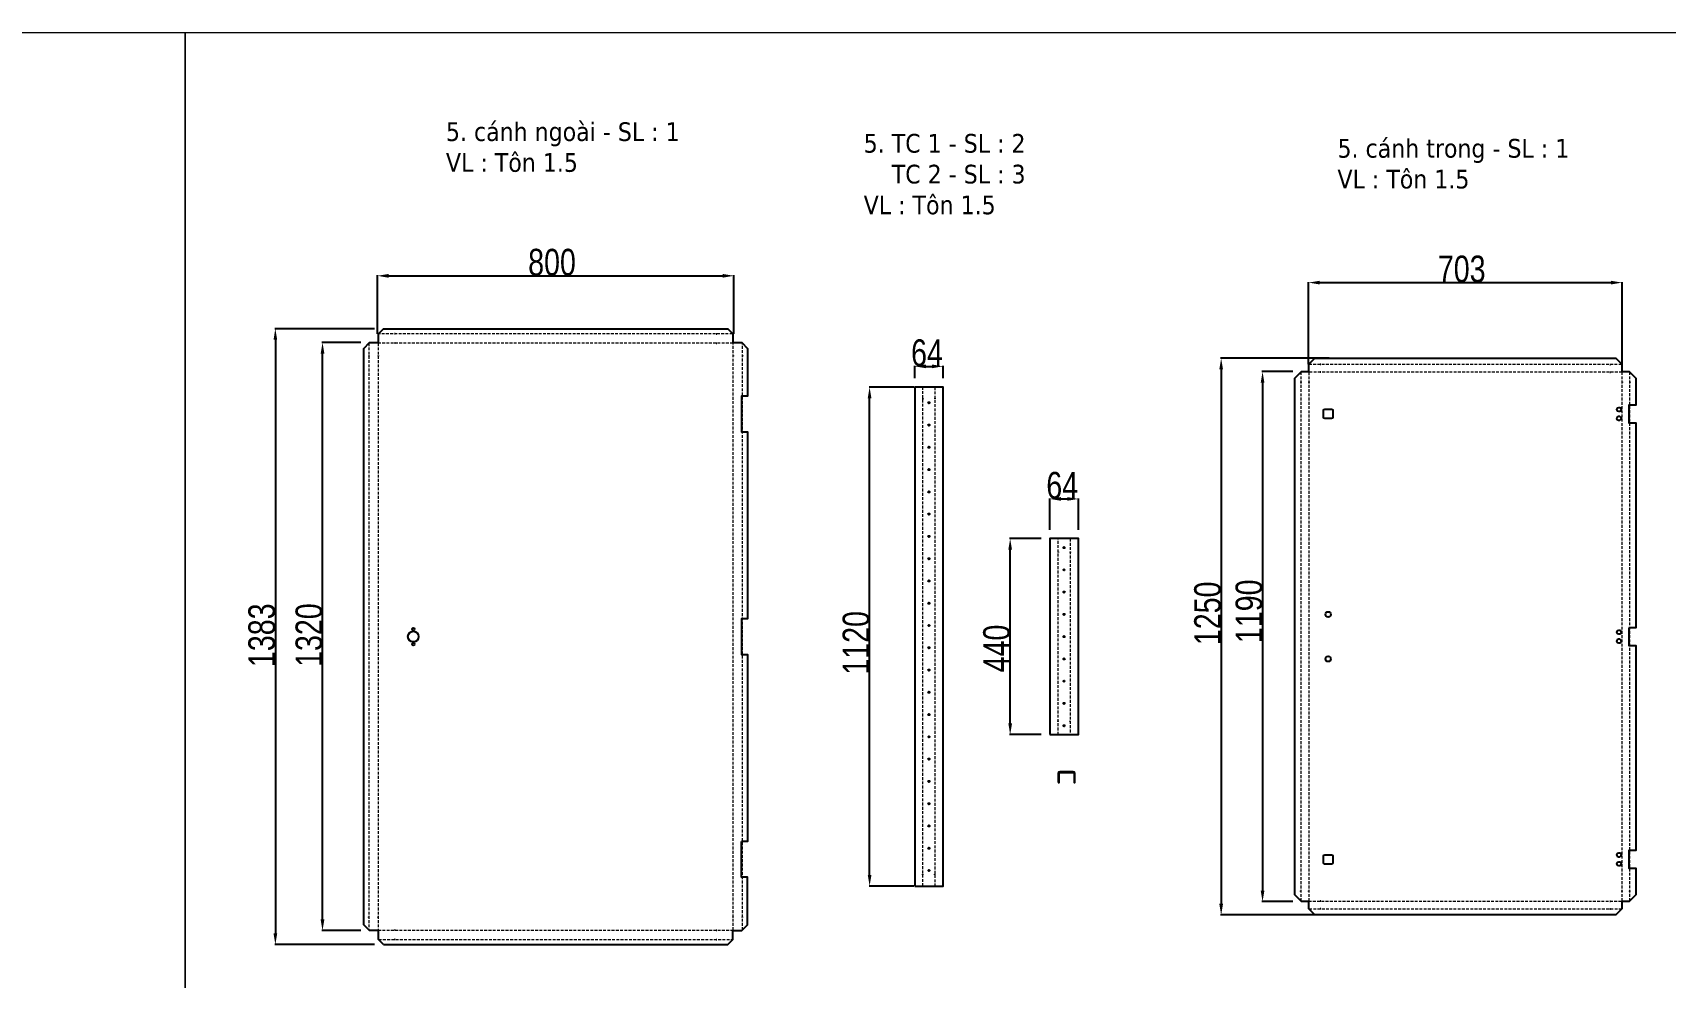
# Model space of a CAD drawing. Header units: inches. Extents: x 21 to 136330, y 8 to 58290.
# Drawn here: x 38993 to 42658, y 31689 to 33810 of the extents above; entities that cross this region are included whole.
import ezdxf
from ezdxf.enums import TextEntityAlignment as Align

# ---------------------------------------------------------------- set-up
doc = ezdxf.new("R2010")
doc.units = ezdxf.units.IN
doc.header["$MEASUREMENT"] = 0
doc.linetypes.add('HIDDEN', pattern=[9.525, 6.35, -3.175])
doc.layers.add('0 TĂNG CỨNG', color=7, linetype='Continuous', lineweight=15)
doc.layers.add('@.0.DM. NÉT ĐỨT', color=8, linetype='HIDDEN', lineweight=9)
doc.layers.add('@.0.DM. NÉT CHÍNH', color=7, linetype='Continuous')
doc.layers.add('@.DM. NÉT CHÍNH', color=7, linetype='Continuous')
doc.layers.add('@.DM. KÍCH THƯỚC', color=8, linetype='Continuous', transparency=0.2)
doc.layers.add('@.DM. KÍCH THƯỚC @ 1', color=8, linetype='Continuous', transparency=0.2)
doc.styles.add('ARIAL', font='arial.ttf')
doc.styles.add('Note Text (ISO)', font='tahoma.ttf')
doc.styles.add('roman', font='roman.shx', dxfattribs={"width": 0.8})
doc.styles.add('Tahoma (Input Text)', font='tahoma.ttf')
doc.dimstyles.new('Kích thước Duy Mạnh', dxfattribs={"dimtxt": 30, "dimasz": 25, "dimexe": 1.25, "dimexo": 20, "dimtad": 1, "dimdec": 1, "dimtxsty": 'roman', "dimcen": 2.5, "dimclrd": 8, "dimclre": 8, "dimclrt": 2, "dimadec": 0, "dimazin": 0, "dimtfac": 1, "dimtdec": 1, "dimtix": 1, "dimtmove": 0, "dimatfit": 3, "dimfxl": 1, "dimtfillclr": 1, "dimarcsym": 0})

# ---------------------------------------------------------------- blocks, each defined once
blk = doc.blocks.new('*D894')
at = {"layer": '@.DM. KÍCH THƯỚC', "color": 8, "lineweight": -2, "transparency": 16777216}
for p, q in [((39760.5, 33145.2), (39536.6, 33145.2)), ((39760.5, 31762.6), (39536.6, 31762.6))]:
    blk.add_line(p, q, dxfattribs=at)
at = {"layer": '@.DM. KÍCH THƯỚC', "lineweight": -2, "transparency": 16777216}
blk.add_line((39537.8, 33120.2), (39537.8, 31787.6), dxfattribs=at)
at = {"layer": '@.DM. KÍCH THƯỚC', "transparency": 16777216}
for points in [[(39533.7, 33120.2), (39542, 33120.2), (39537.8, 33145.2)], [(39533.7, 31787.6), (39542, 31787.6), (39537.8, 31762.6)]]:
    blk.add_solid(points, dxfattribs=at)
at = {"layer": 'Defpoints', "color": 0, "transparency": 16777216}
for p in [(39780.5, 33145.2), (39537.8, 31762.6), (39780.5, 31762.6)]:
    blk.add_point(p, dxfattribs=at)
at = {"layer": '@.DM. KÍCH THƯỚC', "color": 2, "transparency": 16777216, "insert": (39477.2, 32385.6), "char_height": 60, "attachment_point": 1, "rotation": 90, "style": 'roman'}
blk.add_mtext('1383', dxfattribs=at)
blk = doc.blocks.new('*D927')
at = {"layer": '@.DM. KÍCH THƯỚC', "color": 8, "lineweight": -2, "transparency": 16777216}
for p, q in [((41276.4, 32693.9), (41276.4, 32764.3)), ((41340.2, 32693.9), (41340.2, 32764.3))]:
    blk.add_line(p, q, dxfattribs=at)
at = {"layer": '@.DM. KÍCH THƯỚC', "lineweight": -2, "transparency": 16777216}
blk.add_line((41301.4, 32763), (41315.2, 32763), dxfattribs=at)
at = {"layer": '@.DM. KÍCH THƯỚC', "transparency": 16777216}
for points in [[(41301.4, 32767.2), (41301.4, 32758.9), (41276.4, 32763)], [(41315.2, 32767.2), (41315.2, 32758.9), (41340.2, 32763)]]:
    blk.add_solid(points, dxfattribs=at)
at = {"layer": 'Defpoints', "color": 0, "transparency": 16777216}
for p in [(41340.2, 32763), (41276.4, 32673.9), (41340.2, 32673.9)]:
    blk.add_point(p, dxfattribs=at)
at = {"layer": '@.DM. KÍCH THƯỚC', "color": 2, "transparency": 16777216, "insert": (41268.3, 32823.7), "char_height": 60, "attachment_point": 1, "style": 'roman'}
blk.add_mtext('64', dxfattribs=at)
blk = doc.blocks.new('*D928')
at = {"layer": '@.DM. KÍCH THƯỚC', "color": 8, "lineweight": -2, "transparency": 16777216}
for p, q in [((40972.9, 33033.9), (40972.9, 33061.9)), ((41036.7, 33033.9), (41036.7, 33061.9))]:
    blk.add_line(p, q, dxfattribs=at)
at = {"layer": '@.DM. KÍCH THƯỚC', "lineweight": -2, "transparency": 16777216}
blk.add_line((40997.9, 33060.7), (41011.7, 33060.7), dxfattribs=at)
at = {"layer": '@.DM. KÍCH THƯỚC', "transparency": 16777216}
for points in [[(40997.9, 33064.8), (40997.9, 33056.5), (40972.9, 33060.7)], [(41011.7, 33064.8), (41011.7, 33056.5), (41036.7, 33060.7)]]:
    blk.add_solid(points, dxfattribs=at)
at = {"layer": 'Defpoints', "color": 0, "transparency": 16777216}
for p in [(41036.7, 33060.7), (40972.9, 33013.9), (41036.7, 33013.9)]:
    blk.add_point(p, dxfattribs=at)
at = {"layer": '@.DM. KÍCH THƯỚC', "color": 2, "transparency": 16777216, "insert": (40964.8, 33121.3), "char_height": 60, "attachment_point": 1, "style": 'roman'}
blk.add_mtext('64', dxfattribs=at)
blk = doc.blocks.new('*D929')
at = {"layer": '@.DM. KÍCH THƯỚC', "color": 8, "lineweight": -2, "transparency": 16777216}
for p, q in [((40971.1, 33013.9), (40870.4, 33013.9)), ((40971.1, 31893.9), (40870.4, 31893.9))]:
    blk.add_line(p, q, dxfattribs=at)
at = {"layer": '@.DM. KÍCH THƯỚC', "lineweight": -2, "transparency": 16777216}
blk.add_line((40871.7, 31918.9), (40871.7, 32988.9), dxfattribs=at)
at = {"layer": '@.DM. KÍCH THƯỚC', "transparency": 16777216}
for points in [[(40867.5, 32988.9), (40875.8, 32988.9), (40871.7, 33013.9)], [(40867.5, 31918.9), (40875.8, 31918.9), (40871.7, 31893.9)]]:
    blk.add_solid(points, dxfattribs=at)
at = {"layer": 'Defpoints', "color": 0, "transparency": 16777216}
for p in [(40871.7, 33013.9), (40991.1, 33013.9), (40991.1, 31893.9)]:
    blk.add_point(p, dxfattribs=at)
at = {"layer": '@.DM. KÍCH THƯỚC', "color": 2, "transparency": 16777216, "insert": (40811.1, 32368.5), "char_height": 60, "attachment_point": 1, "rotation": 90, "style": 'roman'}
blk.add_mtext('1120', dxfattribs=at)
blk = doc.blocks.new('*D930')
at = {"layer": '@.DM. KÍCH THƯỚC', "color": 8, "lineweight": -2, "transparency": 16777216}
for p, q in [((41256.4, 32673.9), (41186, 32673.9)), ((41256.4, 32233.9), (41186, 32233.9))]:
    blk.add_line(p, q, dxfattribs=at)
at = {"layer": '@.DM. KÍCH THƯỚC', "lineweight": -2, "transparency": 16777216}
blk.add_line((41187.2, 32258.9), (41187.2, 32648.9), dxfattribs=at)
at = {"layer": '@.DM. KÍCH THƯỚC', "transparency": 16777216}
for points in [[(41183.1, 32648.9), (41191.4, 32648.9), (41187.2, 32673.9)], [(41183.1, 32258.9), (41191.4, 32258.9), (41187.2, 32233.9)]]:
    blk.add_solid(points, dxfattribs=at)
at = {"layer": 'Defpoints', "color": 0, "transparency": 16777216}
for p in [(41187.2, 32673.9), (41276.4, 32673.9), (41276.4, 32233.9)]:
    blk.add_point(p, dxfattribs=at)
at = {"layer": '@.DM. KÍCH THƯỚC', "color": 2, "transparency": 16777216, "insert": (41126.6, 32373.7), "char_height": 60, "attachment_point": 1, "rotation": 90, "style": 'roman'}
blk.add_mtext('440', dxfattribs=at)
blk = doc.blocks.new('*D931')
at = {"layer": '@.DM. KÍCH THƯỚC', "color": 8, "lineweight": -2, "transparency": 16777216}
for p, q in [((39729.5, 33113.9), (39642.4, 33113.9)), ((39729.5, 31793.9), (39642.4, 31793.9))]:
    blk.add_line(p, q, dxfattribs=at)
at = {"layer": '@.DM. KÍCH THƯỚC', "lineweight": -2, "transparency": 16777216}
blk.add_line((39643.7, 31818.9), (39643.7, 33088.9), dxfattribs=at)
at = {"layer": '@.DM. KÍCH THƯỚC', "transparency": 16777216}
for points in [[(39639.5, 33088.9), (39647.9, 33088.9), (39643.7, 33113.9)], [(39639.5, 31818.9), (39647.9, 31818.9), (39643.7, 31793.9)]]:
    blk.add_solid(points, dxfattribs=at)
at = {"layer": 'Defpoints', "color": 0, "transparency": 16777216}
for p in [(39643.7, 33113.9), (39749.5, 33113.9), (39749.5, 31793.9)]:
    blk.add_point(p, dxfattribs=at)
at = {"layer": '@.DM. KÍCH THƯỚC', "color": 2, "transparency": 16777216, "insert": (39583.1, 32385.9), "char_height": 60, "attachment_point": 1, "rotation": 90, "style": 'roman'}
blk.add_mtext('1320', dxfattribs=at)
blk = doc.blocks.new('*D933')
at = {"layer": '@.DM. KÍCH THƯỚC', "color": 8, "lineweight": -2, "transparency": 16777216}
for p, q in [((41821.5, 33048.9), (41752.4, 33048.9)), ((41821.5, 31858.9), (41752.4, 31858.9))]:
    blk.add_line(p, q, dxfattribs=at)
at = {"layer": '@.DM. KÍCH THƯỚC', "lineweight": -2, "transparency": 16777216}
blk.add_line((41753.7, 33023.9), (41753.7, 31883.9), dxfattribs=at)
at = {"layer": '@.DM. KÍCH THƯỚC', "transparency": 16777216}
for points in [[(41749.5, 33023.9), (41757.8, 33023.9), (41753.7, 33048.9)], [(41749.5, 31883.9), (41757.8, 31883.9), (41753.7, 31858.9)]]:
    blk.add_solid(points, dxfattribs=at)
at = {"layer": 'Defpoints', "color": 0, "transparency": 16777216}
for p in [(41841.5, 33048.9), (41753.7, 31858.9), (41841.5, 31858.9)]:
    blk.add_point(p, dxfattribs=at)
at = {"layer": '@.DM. KÍCH THƯỚC', "color": 2, "transparency": 16777216, "insert": (41693.1, 32439.4), "char_height": 60, "attachment_point": 1, "rotation": 90, "style": 'roman'}
blk.add_mtext('1190', dxfattribs=at)
blk = doc.blocks.new('*D934')
at = {"layer": '@.DM. KÍCH THƯỚC', "color": 8, "lineweight": -2, "transparency": 16777216}
for p, q in [((41903, 33078.7), (41659.5, 33078.7)), ((41903, 31829.1), (41659.5, 31829.1))]:
    blk.add_line(p, q, dxfattribs=at)
at = {"layer": '@.DM. KÍCH THƯỚC', "lineweight": -2, "transparency": 16777216}
blk.add_line((41660.8, 33053.7), (41660.8, 31854.1), dxfattribs=at)
at = {"layer": '@.DM. KÍCH THƯỚC', "transparency": 16777216}
for points in [[(41656.6, 33053.7), (41665, 33053.7), (41660.8, 33078.7)], [(41656.6, 31854.1), (41665, 31854.1), (41660.8, 31829.1)]]:
    blk.add_solid(points, dxfattribs=at)
at = {"layer": 'Defpoints', "color": 0, "transparency": 16777216}
for p in [(41923, 33078.7), (41660.8, 31829.1), (41923, 31829.1)]:
    blk.add_point(p, dxfattribs=at)
at = {"layer": '@.DM. KÍCH THƯỚC', "color": 2, "transparency": 16777216, "insert": (41600.2, 32434.8), "char_height": 60, "attachment_point": 1, "rotation": 90, "style": 'roman'}
blk.add_mtext('1250', dxfattribs=at)
blk = doc.blocks.new('*D935')
at = {"layer": '@.DM. KÍCH THƯỚC', "color": 8, "lineweight": -2, "transparency": 16777216}
for p, q in [((39767, 33133.9), (39767, 33265.1)), ((40566.8, 33133.9), (40566.8, 33265.1))]:
    blk.add_line(p, q, dxfattribs=at)
at = {"layer": '@.DM. KÍCH THƯỚC', "lineweight": -2, "transparency": 16777216}
blk.add_line((39792, 33263.9), (40541.8, 33263.9), dxfattribs=at)
at = {"layer": '@.DM. KÍCH THƯỚC', "transparency": 16777216}
for points in [[(39792, 33268.1), (39792, 33259.7), (39767, 33263.9)], [(40541.8, 33268.1), (40541.8, 33259.7), (40566.8, 33263.9)]]:
    blk.add_solid(points, dxfattribs=at)
at = {"layer": 'Defpoints', "color": 0, "transparency": 16777216}
for p in [(40566.8, 33263.9), (39767, 33113.9), (40566.8, 33113.9)]:
    blk.add_point(p, dxfattribs=at)
at = {"layer": '@.DM. KÍCH THƯỚC', "color": 2, "transparency": 16777216, "insert": (40105.3, 33324.5), "char_height": 60, "attachment_point": 1, "style": 'roman'}
blk.add_mtext('800', dxfattribs=at)
blk = doc.blocks.new('*D938')
at = {"layer": '@.DM. KÍCH THƯỚC', "color": 8, "lineweight": -2, "transparency": 16777216}
for p, q in [((41857.2, 33065.9), (41857.2, 33249.9)), ((42560.6, 33065.9), (42560.6, 33249.9))]:
    blk.add_line(p, q, dxfattribs=at)
at = {"layer": '@.DM. KÍCH THƯỚC', "lineweight": -2, "transparency": 16777216}
blk.add_line((41882.2, 33248.7), (42535.6, 33248.7), dxfattribs=at)
at = {"layer": '@.DM. KÍCH THƯỚC', "transparency": 16777216}
for points in [[(41882.2, 33252.8), (41882.2, 33244.5), (41857.2, 33248.7)], [(42535.6, 33252.8), (42535.6, 33244.5), (42560.6, 33248.7)]]:
    blk.add_solid(points, dxfattribs=at)
at = {"layer": 'Defpoints', "color": 0, "transparency": 16777216}
for p in [(42560.6, 33248.7), (41857.2, 33045.9), (42560.6, 33045.9)]:
    blk.add_point(p, dxfattribs=at)
at = {"layer": '@.DM. KÍCH THƯỚC', "color": 2, "transparency": 16777216, "insert": (42147.2, 33309.3), "char_height": 60, "attachment_point": 1, "style": 'roman'}
blk.add_mtext('703', dxfattribs=at)
blk = doc.blocks.new('KHUNG KT1')
at = {"color": 7}
blk.add_lwpolyline([(0, 0), (7128, 0), (7128, -5040), (0, -5040)], close=True, dxfattribs=at)
at = {"color": 1, "style": 'Tahoma (Input Text)', "flags": 8}
for tag, p in [('#01', (328.9, -4851.1)), ('#03', (1514.7, -4846.3)), ('#05', (2819, -4851.1)), ('#07', (4424, -4851.1)), ('#09', (5172.9, -4851.1)), ('#02', (189.8, -4995.1)), ('#04', (1755.3, -4995.1)), ('#06', (2727.8, -4995.1)), ('#08', (4382.7, -4995.1)), ('#10', (5172.9, -4995.1))]:
    blk.add_attdef(tag, p, '', height=60, dxfattribs=at)
blk.add_attdef('#11', text='', height=60, dxfattribs=at).set_placement((6996, -4961.6), align=Align.CENTER)
at = {"layer": '0 TĂNG CỨNG', "color": 1, "style": 'ARIAL'}
blk.add_attdef('#12', (852.8, -4987.6), '', height=60, dxfattribs=at)
blk = doc.blocks.new('*U304')
at = {"layer": '@.0.DM. NÉT CHÍNH'}
blk.add_circle((0, 0), 1.5, dxfattribs=at)
blk = doc.blocks.new('*U305')
at = {"layer": '@.DM. NÉT CHÍNH', "color": 0, "linetype": 'ByBlock', "lineweight": -2, "transparency": 16777216}
for p in [(0, 1050), (0, 1000), (0, 950), (0, 900), (0, 850), (0, 800), (0, 750), (0, 700), (0, 650), (0, 600), (0, 550), (0, 500), (0, 450), (0, 400), (0, 350), (0, 300), (0, 250), (0, 200), (0, 150), (0, 100), (0, 50), (0, 0)]:
    blk.add_blockref('*U304', p, dxfattribs=at)
blk = doc.blocks.new('*U306')
at = {"layer": '@.0.DM. NÉT CHÍNH'}
blk.add_circle((0, 0), 1.5, dxfattribs=at)
blk = doc.blocks.new('*U307')
at = {"layer": '@.DM. NÉT CHÍNH', "color": 0, "linetype": 'ByBlock', "lineweight": -2, "transparency": 16777216}
for p in [(0, 400), (0, 350), (0, 300), (0, 250), (0, 200), (0, 150), (0, 100), (0, 50), (0, 0)]:
    blk.add_blockref('*U306', p, dxfattribs=at)

msp = doc.modelspace()

# ---------------------------------------------------------------- linework, layer by layer
at = {"layer": '@.0.DM. NÉT CHÍNH', "color": 1}
for p, q in [((39806.4853, 33133.48), (39804.9853, 33133.48)), ((40527.3701, 33133.48), (40528.8701, 33133.48)), ((39806.4853, 33112.587), (39804.9853, 33112.587)), ((40527.3701, 33112.587), (40528.8701, 33112.587)), ((39747.8383, 33084.7769), (39747.8383, 33083.2769)), ((39768.7312, 33084.7769), (39768.7312, 33083.2769)), ((40565.1241, 33084.7769), (40565.1241, 33083.2769)), ((40586.0171, 33084.7769), (40586.0171, 33083.2769)), ((41884.7497, 33064.98), (41883.2497, 33064.98)), ((42533.0895, 33064.98), (42534.5895, 33064.98)), ((41839.8302, 33025.7675), (41839.8302, 33024.2675)), ((41857.2231, 33025.7675), (41857.2231, 33024.2675)), ((41884.7497, 33047.587), (41883.2497, 33047.587)), ((42533.0895, 33047.587), (42534.5895, 33047.587)), ((42560.6161, 33025.7675), (42560.6161, 33024.2675)), ((42578.009, 33025.7675), (42578.009, 33024.2675)), ((40991.0718, 32988.7297), (40991.0718, 32987.2297)), ((41018.4647, 32988.9247), (41018.4647, 32987.4247)), ((41294.6294, 32644.1853), (41294.6294, 32642.6853)), ((41322.0223, 32644.4977), (41322.0223, 32642.9977)), ((41294.6294, 32263.5959), (41294.6294, 32265.0959)), ((41322.0223, 32263.2834), (41322.0223, 32264.7834)), ((40991.0718, 31919.0515), (40991.0718, 31920.5515)), ((41018.4647, 31918.8565), (41018.4647, 31920.3565)), ((41839.8302, 31882.0136), (41839.8302, 31883.5136)), ((41857.2231, 31882.0136), (41857.2231, 31883.5136)), ((42560.6161, 31882.0136), (42560.6161, 31883.5136)), ((42578.009, 31882.0136), (42578.009, 31883.5136)), ((41884.7497, 31860.1941), (41883.2497, 31860.1941)), ((42533.0895, 31860.1941), (42534.5895, 31860.1941)), ((39747.8383, 31823.0043), (39747.8383, 31824.5043)), ((39768.7312, 31823.0043), (39768.7312, 31824.5043)), ((40565.1241, 31823.0043), (40565.1241, 31824.5043)), ((40586.0171, 31823.0043), (40586.0171, 31824.5043)), ((41884.7497, 31842.8012), (41883.2497, 31842.8012)), ((42533.0895, 31842.8012), (42534.5895, 31842.8012)), ((39806.4853, 31795.1941), (39804.9853, 31795.1941)), ((39806.4853, 31774.3012), (39804.9853, 31774.3012)), ((40527.3701, 31795.1941), (40528.8701, 31795.1941)), ((40527.3701, 31774.3012), (40528.8701, 31774.3012))]:
    msp.add_line(p, q, dxfattribs=at)
at = {"layer": '@.0.DM. NÉT CHÍNH', "color": 0}
for p, q in [((39768.7312, 33112.6032), (39768.7312, 33113.859)), ((40565.1241, 33112.6032), (40565.1241, 33113.859)), ((41857.2231, 33047.6032), (41857.2231, 33048.859)), ((42560.6161, 33047.6032), (42560.6161, 33048.859)), ((41857.2231, 31860.178), (41857.2231, 31858.9222)), ((42560.6161, 31860.178), (42560.6161, 31858.9222)), ((39768.7312, 31795.178), (39768.7312, 31793.9222)), ((40565.1241, 31795.178), (40565.1241, 31793.9222))]:
    msp.add_line(p, q, dxfattribs=at)
at = {"layer": '@.0.DM. NÉT CHÍNH'}
for points in [[(39769.1277, 33113.8906), (39769.1277, 33133.8057), (39780.4984, 33145.1764), (40553.357, 33145.1764), (40564.7277, 33133.8057), (40564.7277, 33113.8906), (40584.6428, 33113.8906), (40597.7135, 33100.8199), (40597.7135, 32993.8906), (40584.3206, 32993.8906), (40584.3206, 32913.8906), (40597.7135, 32913.8906), (40597.7135, 32493.8906), (40584.3206, 32493.8906), (40584.3206, 32413.8906), (40597.7135, 32413.8906), (40597.7135, 31993.8906), (40584.3206, 31993.8906)], [(39780.4984, 31762.6047), (39769.1277, 31773.9754), (39769.1277, 31793.8906), (39749.2126, 31793.8906), (39736.1418, 31806.9613), (39736.1418, 33100.8199), (39749.2126, 33113.8906), (39769.1277, 33113.8906)], [(41826.1338, 33033.8199), (41841.2045, 33048.8906), (41857.6196, 33048.8906), (41857.6196, 33065.3057), (41870.9903, 33078.6764), (42546.8489, 33078.6764), (42560.2196, 33065.3057), (42560.2196, 33048.8906), (42576.6347, 33048.8906), (42591.7054, 33033.8199), (42591.7054, 32973.8906), (42575.8125, 32973.8906), (42575.8125, 32933.8906), (42591.7054, 32933.8906), (42591.7054, 32473.8906), (42575.8125, 32473.8906)], [(42575.8125, 32473.8906), (42575.8125, 32433.8906), (42591.7054, 32433.8906), (42591.7054, 31973.8906), (42575.8125, 31973.8906), (42575.8125, 31933.8906), (42591.7054, 31933.8906), (42591.7054, 31873.9613), (42576.6347, 31858.8906), (42560.2196, 31858.8906), (42560.2196, 31842.4754), (42546.8489, 31829.1047), (41870.9903, 31829.1047), (41857.6196, 31842.4754), (41857.6196, 31858.8906), (41841.2045, 31858.8906), (41826.1338, 31873.9613), (41826.1338, 33033.8199)], [(39780.4984, 31762.6047), (40553.357, 31762.6047), (40564.7277, 31773.9754), (40564.7277, 31793.8906), (40584.6428, 31793.8906), (40597.7135, 31806.9613), (40597.7135, 31913.8906), (40584.3206, 31913.8906), (40584.3206, 31993.8906)]]:
    msp.add_lwpolyline(points, dxfattribs=at)
for points in [[(40972.8753, 31893.8906), (41036.6611, 31893.8906), (41036.6611, 33013.8906), (40972.8753, 33013.8906)], [(41276.433, 32233.8906), (41340.2188, 32233.8906), (41340.2188, 32673.8906), (41276.433, 32673.8906)]]:
    msp.add_lwpolyline(points, close=True, dxfattribs=at)
at = {"layer": '@.0.DM. NÉT CHÍNH', "color": 2}
for points in [[(41893.4196, 32964.3906), (41908.4196, 32964.3906, -0.414213562), (41911.4196, 32961.3906), (41911.4196, 32946.3906, -0.414213562), (41908.4196, 32943.3906), (41893.4196, 32943.3906, -0.414213562), (41890.4196, 32946.3906), (41890.4196, 32961.3906, -0.414213562)], [(42555.4196, 32959.8906, 1), (42555.4196, 32967.8906), (42552.4196, 32967.8906, 1), (42552.4196, 32959.8906)], [(42555.4196, 32939.8906, 1), (42555.4196, 32947.8906), (42552.4196, 32947.8906, 1), (42552.4196, 32939.8906)], [(42555.4196, 32459.8906, 1), (42555.4196, 32467.8906), (42552.4196, 32467.8906, 1), (42552.4196, 32459.8906)], [(42555.4196, 32439.8906, 1), (42555.4196, 32447.8906), (42552.4196, 32447.8906, 1), (42552.4196, 32439.8906)], [(41893.4196, 31964.3906), (41908.4196, 31964.3906, -0.414213562), (41911.4196, 31961.3906), (41911.4196, 31946.3906, -0.414213562), (41908.4196, 31943.3906), (41893.4196, 31943.3906, -0.414213562), (41890.4196, 31946.3906), (41890.4196, 31961.3906, -0.414213562)], [(42555.4196, 31959.8906, 1), (42555.4196, 31967.8906), (42552.4196, 31967.8906, 1), (42552.4196, 31959.8906)], [(42555.4196, 31939.8906, 1), (42555.4196, 31947.8906), (42552.4196, 31947.8906, 1), (42552.4196, 31939.8906)]]:
    msp.add_lwpolyline(points, format="xyb", close=True, dxfattribs=at)
at = {"layer": '@.0.DM. NÉT CHÍNH'}
msp.add_lwpolyline([(41294.9431, 32126.2453), (41296.8181, 32126.2453), (41296.8181, 32146.8703, -0.414213562), (41298.6931, 32148.7453), (41328.6931, 32148.7453, -0.414213562), (41330.5681, 32146.8703), (41330.5681, 32126.2453), (41332.4431, 32126.2453), (41332.4431, 32146.8703, 0.414213562), (41328.6931, 32150.6203), (41298.6931, 32150.6203, 0.414213562), (41294.9431, 32146.8703)], format="xyb", close=True, dxfattribs=at)
at = {"layer": '@.0.DM. NÉT CHÍNH', "color": 2}
for centre, radius in [((41900.9196, 32503.8906), 6), ((39847.4277, 32470.8906), 3), ((39847.4277, 32453.8906), 12), ((39847.4277, 32436.8906), 3), ((41900.9196, 32403.8906), 6)]:
    msp.add_circle(centre, radius, dxfattribs=at)
at = {"layer": '@.0.DM. NÉT CHÍNH'}
for centre in [(41308.3259, 32253.8906), (41004.7682, 31928.8906)]:
    msp.add_circle(centre, 1.5, dxfattribs=at)
at = {"layer": '@.0.DM. NÉT ĐỨT'}
for p, q in [((40564.0423, 33133.48), (39769.813, 33133.48)), ((39747.8383, 33112.6659), (39747.8383, 31795.1153)), ((40586.0171, 31795.2648), (40586.0171, 33112.5163)), ((42559.5343, 33064.98), (41858.305, 33064.98)), ((41839.8302, 33047.6659), (41839.8302, 31860.1153)), ((42578.009, 31860.2648), (42578.009, 33047.5163)), ((40991.0718, 31893.8906), (40991.0718, 33013.8906)), ((41018.4647, 33013.8906), (41018.4647, 31893.8906)), ((41294.6294, 32233.8906), (41294.6294, 32673.8906)), ((41322.0223, 32673.8906), (41322.0223, 32233.8906)), ((41858.305, 31842.8012), (42559.5343, 31842.8012)), ((39769.813, 31774.3012), (40564.0423, 31774.3012))]:
    msp.add_line(p, q, dxfattribs=at)
for points in [[(40565.1241, 33112.587), (39768.7312, 33112.587), (39768.7312, 31795.1941), (40565.1241, 31795.1941)], [(41857.2231, 31860.1941), (42560.6161, 31860.1941), (42560.6161, 33047.587), (41857.2231, 33047.587)]]:
    msp.add_lwpolyline(points, close=True, dxfattribs=at)

# ---------------------------------------------------------------- block references
at = {"layer": '0 TĂNG CỨNG', "color": 1, "xscale": 0.8792977987369557, "yscale": 0.8792977987369557, "zscale": 0.8792977987369557}
for p in [(33067.756, 33809.8155), (39335.3907, 33809.8155)]:
    msp.add_blockref('KHUNG KT1', p, dxfattribs=at)
at = {"layer": '@.DM. NÉT CHÍNH'}
for name, p in [('*U305', (41004.7682, 31928.8906)), ('*U307', (41308.3259, 32253.8906))]:
    msp.add_blockref(name, p, dxfattribs=at)

# ---------------------------------------------------------------- texts
at = {"layer": '@.0.DM. NÉT CHÍNH', "color": 2, "char_height": 41.999999, "width": 551.411705, "attachment_point": 1, "line_spacing_factor": 0.987884, "style": 'Note Text (ISO)'}
for s, insert in [('\\fTahoma|b0|i0;5. cánh ngoài - SL : 1\\P\\fTahoma|b0|i0;VL : Tôn 1.5\\P', (39920.7371, 33608.5458)), ('\\fTahoma|b0|i0;5. TC 1 - SL : 2 \\P\\fTahoma|b0|i0;    TC 2 - SL : 3\\P\\fTahoma|b0|i0;VL : Tôn 1.5\\P', (40858.4063, 33582.3957)), ('\\fTahoma|b0|i0;5. cánh trong - SL : 1\\P\\fTahoma|b0|i0;VL : Tôn 1.5\\P', (41921.8724, 33571.1516))]:
    msp.add_mtext(s, dxfattribs=dict(at, insert=insert))

# ---------------------------------------------------------------- dimensions: what is measured, and where the dimension line sits
at = {"layer": '@.DM. KÍCH THƯỚC @ 1', "color": 0}
dim = msp.add_linear_dim(base=(40566.8206, 33263.8906), p1=(39767.0348, 33113.8906), p2=(40566.8206, 33113.8906), dimstyle='Kích thước Duy Mạnh', override={"dimscale": 1, "dimtxt": 60, "dimdec": 0, "dimclrd": 256, "dimtdec": 0, "dimtix": 1, "dimtofl": 0, "dimtmove": 0, "dimatfit": 1}, dxfattribs=at)
dim.commit()
dim.dimension.update_dxf_attribs({"geometry": '*D935', "text_midpoint": (40167.0587, 33263.8906), "dimtype": 128})
for base, p1, p2, angle, override, picture, middle in [((42560.6161, 33248.6777), (41857.2231, 33045.8906), (42560.6161, 33045.8906), 180, {"dimscale": 1, "dimtxt": 60, "dimdec": 0, "dimclrd": 256, "dimtdec": 0, "dimtix": 1, "dimtofl": 0, "dimtmove": 0, "dimatfit": 1}, '*D938', (42208.9196, 33248.6777)), ((39537.8457, 31762.6047), (39780.4984, 33145.1764), (39780.4984, 31762.6047), 270, {"dimscale": 1, "dimtxt": 60, "dimdec": 0, "dimclrd": 256, "dimtdec": 0, "dimtix": 1, "dimtofl": 0, "dimtmove": 0, "dimatfit": 1}, '*D894', (39537.8457, 32465.6286)), ((39643.6846, 33113.8906), (39749.5348, 31793.8906), (39749.5348, 33113.8906), 90, {"dimscale": 1, "dimtxt": 60, "dimdec": 0, "dimclrd": 256, "dimtdec": 0, "dimtix": 1, "dimtofl": 0, "dimtmove": 0, "dimatfit": 1}, '*D931', (39643.6846, 32465.9298)), ((41036.6611, 33060.6644), (40972.8753, 33013.8906), (41036.6611, 33013.8906), 180, {"dimscale": 1, "dimtxt": 60, "dimdec": 0, "dimclrd": 256, "dimtdec": 0, "dimtix": 1, "dimtofl": 1, "dimtmove": 0, "dimatfit": 1}, '*D928', (41004.7682, 33060.6644)), ((41660.7992, 31829.1047), (41923.0436, 33078.6764), (41923.0436, 31829.1047), 270, {"dimscale": 1, "dimtxt": 60, "dimdec": 0, "dimclrd": 256, "dimtdec": 0, "dimtix": 1, "dimtofl": 0, "dimtmove": 0, "dimatfit": 1}, '*D934', (41660.7992, 32514.8403)), ((41753.6758, 31858.8906), (41841.5267, 33048.8906), (41841.5267, 31858.8906), 90, {"dimscale": 1, "dimtxt": 60, "dimdec": 0, "dimclrd": 256, "dimtdec": 0, "dimtix": 1, "dimtofl": 0, "dimtmove": 0, "dimatfit": 1}, '*D933', (41753.6758, 32514.8403)), ((40871.6761, 33013.8906), (40991.0718, 31893.8906), (40991.0718, 33013.8906), 90, {"dimscale": 1, "dimtxt": 60, "dimdec": 0, "dimclrd": 256, "dimtdec": 0, "dimtix": 1, "dimtofl": 0, "dimtmove": 0, "dimatfit": 1}, '*D929', (40871.6761, 32443.8906)), ((41340.2188, 32763.0304), (41276.433, 32673.8906), (41340.2188, 32673.8906), 180, {"dimscale": 1, "dimtxt": 60, "dimdec": 0, "dimclrd": 256, "dimtdec": 0, "dimtix": 1, "dimtofl": 1, "dimtmove": 0, "dimatfit": 1}, '*D927', (41308.3259, 32763.0304)), ((41187.2169, 32673.8906), (41276.433, 32233.8906), (41276.433, 32673.8906), 90, {"dimscale": 1, "dimtxt": 60, "dimdec": 0, "dimclrd": 256, "dimtdec": 0, "dimtix": 1, "dimtofl": 0, "dimtmove": 0, "dimatfit": 1}, '*D930', (41187.2169, 32435.3964))]:
    dim = msp.add_linear_dim(base=base, p1=p1, p2=p2, angle=angle, dimstyle='Kích thước Duy Mạnh', override=override, dxfattribs=at)
    dim.commit()
    dim.dimension.update_dxf_attribs({"geometry": picture, "text_midpoint": middle, "dimtype": 128})

doc.saveas('drawing.dxf')
